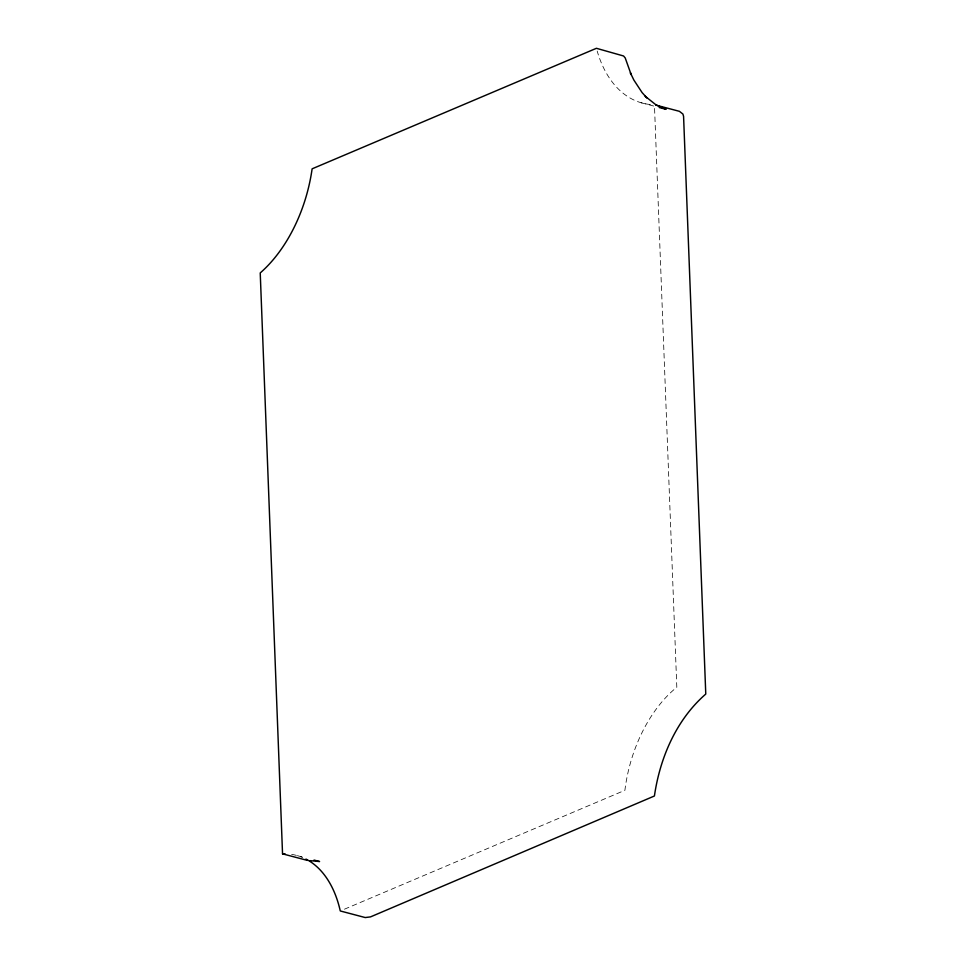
<?xml version="1.0" encoding="UTF-8"?>
<svg xmlns="http://www.w3.org/2000/svg" width="966" height="966" viewBox="0 0 966 966"><rect width="100%" height="100%" fill="white"/><g stroke="black" fill="none" stroke-linecap="round" stroke-linejoin="round"><path stroke-width="0.72" stroke-dasharray="4.83 3.62" d="M344.439 909.199L624.905 790.297A115.944 72.8 -75.2 0 1 676.816 687.237L654.55 107.745M641.134 102.746L653.62 106.031M297.383 855.671L304.314 857.494M650.36 104.509A125.568 78.85 -75.2 0 1 597.181 51.053M300.39 856.625A116.958 73.44 -75.2 0 1 302.636 857.506M291.647 854.379A116.958 73.44 -75.2 0 1 298.965 856.13"/><path stroke-width="1.45" d="M310.11 860.658L319.577 861.527L314.022 860.054M655.817 105.101L679.4 111.319L682.914 114.048L683.578 116.343L705.772 694.059C676.26 719.706 659.947 757.863 654.417 795.996L370.509 916.891L365.233 917.555L340.274 910.962A116.958 73.44 -75.2 0 0 305.932 859.064M659.162 107.504L666.105 109.327L655.962 104.835L645.191 96.262L646.846 97.868L642.1 92.579L633.853 80.033L630.387 72.861L631.16 74.611L625.207 57.924L623.553 55.98L596.42 48.3L312.115 168.833A123.817 77.751 -75.2 0 1 260.228 272.931L282.543 853.847L307.502 860.428M282.543 853.847A116.958 73.44 -75.2 0 1 285.006 853.811"/></g></svg>
